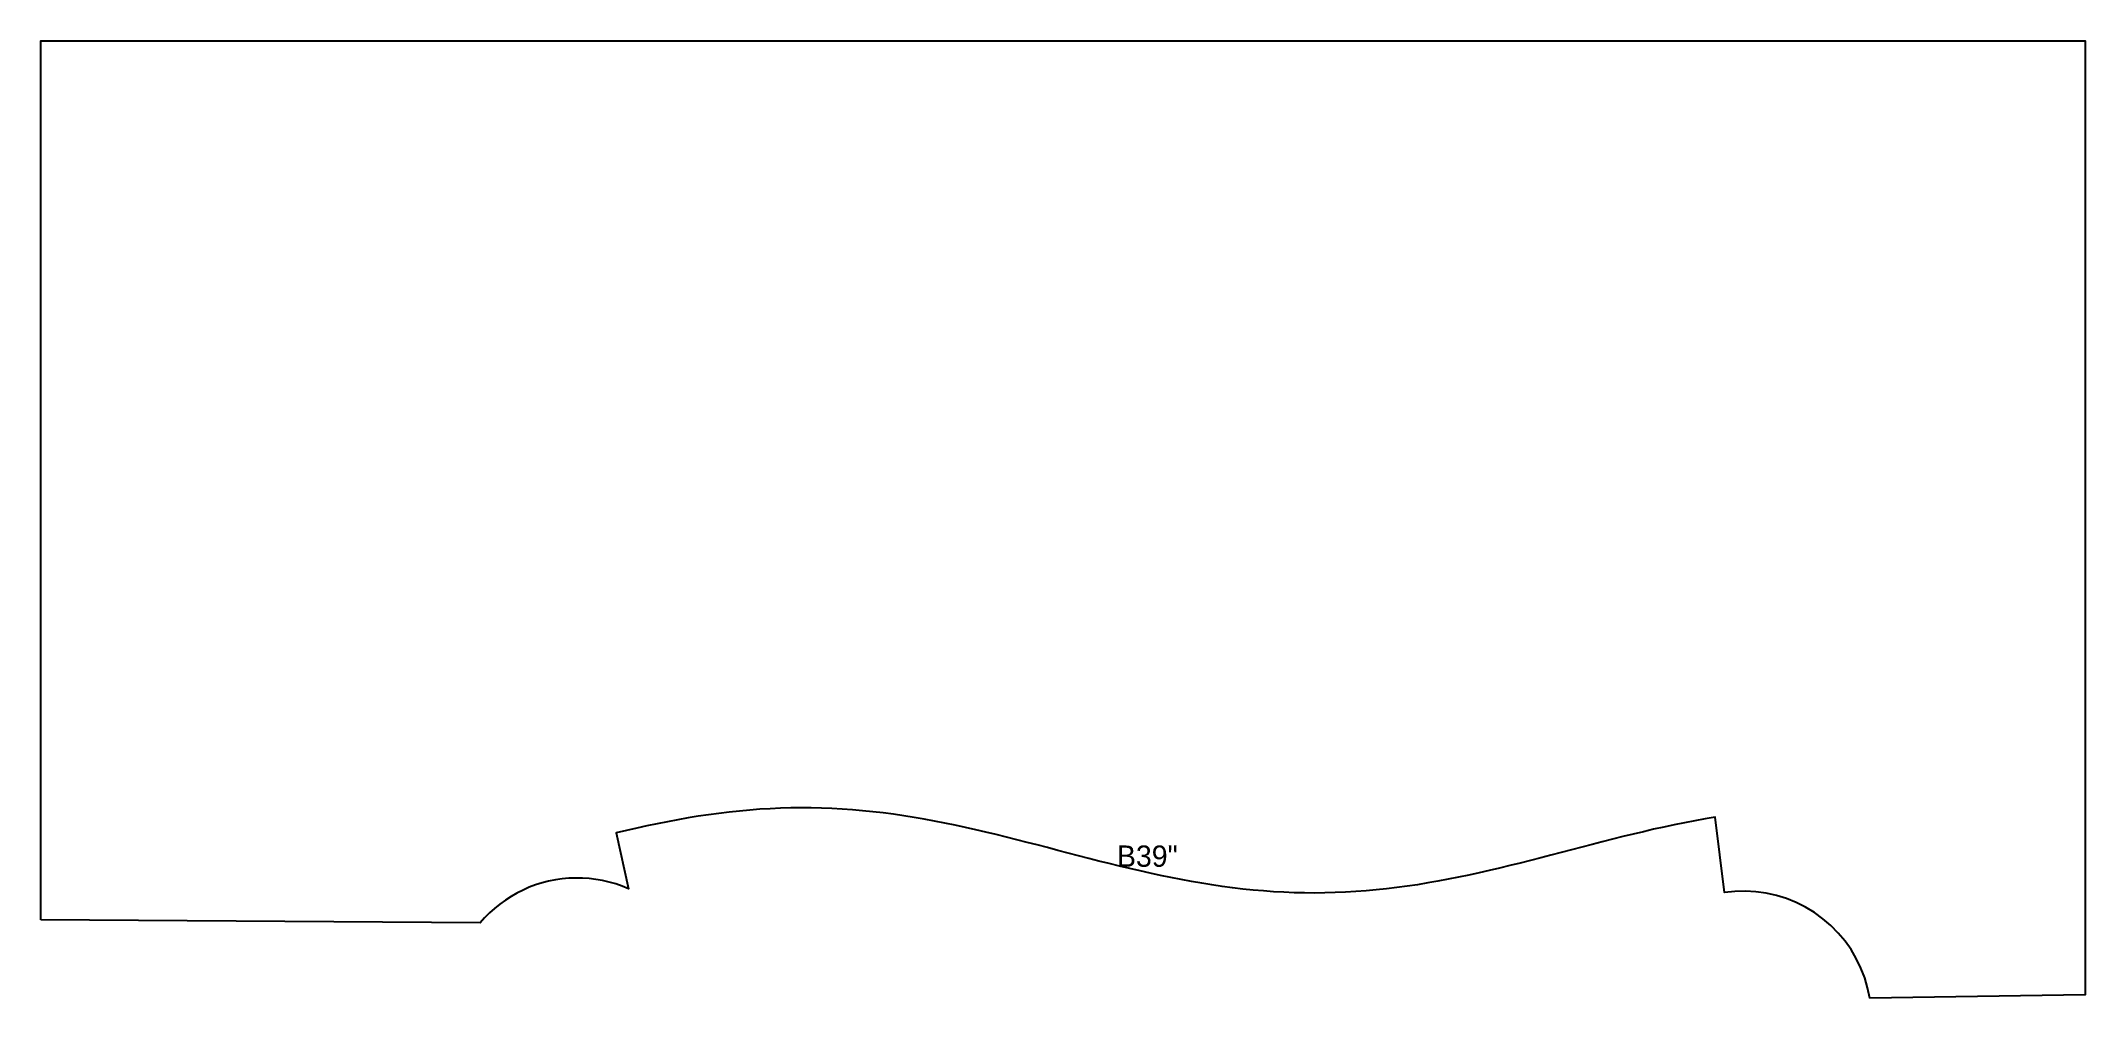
# Model space of a CAD drawing. Header units: inches. Extents: x 0 to 48, y 26.5 to 49.
import ezdxf
from ezdxf.enums import TextEntityAlignment as Align

# ---------------------------------------------------------------- set-up
doc = ezdxf.new("R2010")
doc.units = ezdxf.units.IN

msp = doc.modelspace()

# ---------------------------------------------------------------- linework, layer by layer
at = {"layer": 'OUTLINE'}
msp.add_lwpolyline([(0, 28.369), (0, 49), (48, 49), (48, 26.614), (42.943, 26.534), (42.893, 26.775), (42.824, 27.011), (42.735, 27.24), (42.628, 27.461), (42.503, 27.673), (42.362, 27.874), (42.204, 28.062), (42.032, 28.237), (41.845, 28.398), (41.646, 28.542), (41.436, 28.67), (41.217, 28.78), (40.989, 28.872), (40.754, 28.945), (40.514, 28.998), (40.27, 29.031), (40.025, 29.045), (39.779, 29.038), (39.535, 29.011), (39.317, 30.782), (39.075, 30.741), (38.834, 30.697), (38.593, 30.651), (38.352, 30.601), (38.111, 30.55), (37.869, 30.496), (37.628, 30.44), (37.387, 30.383), (37.146, 30.324), (36.905, 30.263), (36.663, 30.202), (36.422, 30.14), (36.181, 30.077), (35.94, 30.014), (35.698, 29.951), (35.457, 29.888), (35.216, 29.825), (34.975, 29.764), (34.734, 29.703), (34.492, 29.643), (34.251, 29.585), (34.01, 29.528), (33.769, 29.474), (33.528, 29.421), (33.286, 29.371), (33.045, 29.323), (32.804, 29.278), (32.563, 29.236), (32.322, 29.196), (32.08, 29.16), (31.839, 29.128), (31.598, 29.099), (31.357, 29.073), (31.116, 29.051), (30.874, 29.033), (30.633, 29.019), (30.392, 29.009), (30.151, 29.002), (29.91, 29), (29.668, 29.002), (29.427, 29.007), (29.186, 29.017), (28.945, 29.03), (28.704, 29.048), (28.462, 29.069), (28.221, 29.094), (27.98, 29.122), (27.739, 29.154), (27.497, 29.189), (27.256, 29.228), (27.015, 29.27), (26.774, 29.314), (26.533, 29.361), (26.291, 29.411), (26.05, 29.463), (25.809, 29.518), (25.568, 29.574), (25.327, 29.632), (25.085, 29.691), (24.844, 29.752), (24.603, 29.814), (24.362, 29.876), (24.121, 29.939), (23.879, 30.002), (23.638, 30.065), (23.397, 30.128), (23.156, 30.19), (22.915, 30.252), (22.673, 30.312), (22.432, 30.372), (22.191, 30.43), (21.95, 30.486), (21.709, 30.54), (21.467, 30.592), (21.226, 30.642), (20.985, 30.689), (20.744, 30.733), (20.503, 30.775), (20.261, 30.813), (20.02, 30.848), (19.779, 30.88), (19.538, 30.908), (19.296, 30.933), (19.055, 30.954), (18.814, 30.971), (18.573, 30.984), (18.332, 30.993), (18.09, 30.999), (17.849, 31), (17.608, 30.997), (17.367, 30.991), (17.126, 30.98), (16.884, 30.966), (16.643, 30.947), (16.402, 30.925), (16.161, 30.9), (15.92, 30.87), (15.678, 30.837), (15.437, 30.801), (15.196, 30.762), (14.955, 30.72), (14.714, 30.674), (14.472, 30.626), (14.231, 30.576), (13.99, 30.523), (13.749, 30.468), (13.508, 30.412), (13.797, 29.101), (13.649, 29.161), (13.498, 29.213), (13.345, 29.257), (13.19, 29.293), (13.033, 29.321), (12.874, 29.34), (12.715, 29.351), (12.556, 29.353), (12.396, 29.347), (12.238, 29.332), (12.08, 29.309), (11.923, 29.278), (11.769, 29.238), (11.617, 29.19), (11.467, 29.134), (11.321, 29.07), (11.179, 28.999), (11.04, 28.92), (10.906, 28.834), (10.776, 28.741), (10.652, 28.641), (10.533, 28.534), (10.42, 28.422), (10.313, 28.303)], close=True, dxfattribs=at)

# ---------------------------------------------------------------- texts
at = {"layer": 'LABELS'}
msp.add_text('B39"', height=0.5, dxfattribs=at).set_placement((25.98, 29.866), align=Align.MIDDLE_CENTER)

doc.saveas('drawing.dxf')
